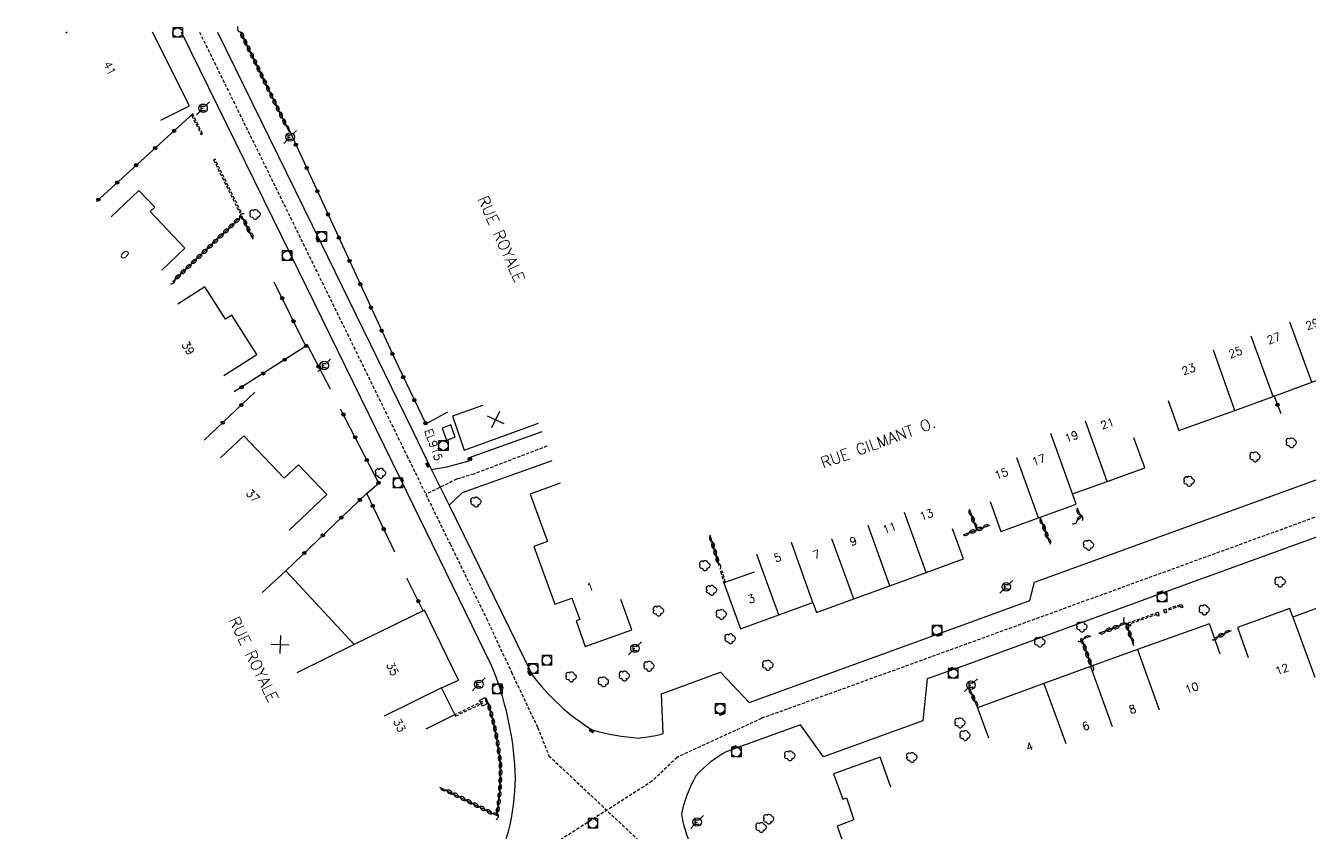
# Model space of a CAD drawing. Header units: millimetres. Extents: x 108999 to 110000, y 127999 to 129001.
# Drawn here: x 109191.7 to 109392.4, y 128874.8 to 129001 of the extents above; entities that cross this region are included whole.
import ezdxf
from ezdxf.enums import TextEntityAlignment as Align

# ---------------------------------------------------------------- set-up
doc = ezdxf.new("R2010")
doc.units = ezdxf.units.MM
doc.linetypes.add('DASHED', pattern=[0.75, 0.5, -0.25])
doc.layers.get('0').update_dxf_attribs({"linetype": 'CONTINUOUS'})
for name, color, linetype in [('W0001', 6, 'DASHED'), ('W0008', 7, 'CONTINUOUS'), ('W0100', 7, 'CONTINUOUS'), ('W0112', 1, 'DASHED'), ('W0300', 7, 'CONTINUOUS'), ('W0310', 3, 'CONTINUOUS'), ('W0322', 7, 'CONTINUOUS'), ('W0400', 7, 'CONTINUOUS'), ('W0420', 7, 'CONTINUOUS'), ('W0471', 7, 'CONTINUOUS'), ('W0984', 7, 'CONTINUOUS'), ('W0989', 7, 'CONTINUOUS'), ('W0991', 7, 'CONTINUOUS'), ('W1102', 7, 'CONTINUOUS')]:
    doc.layers.add(name, color=color, linetype=linetype)
doc.styles.get("Standard").update_dxf_attribs({"font": 'romans.shx', "width": 0.85})

# ---------------------------------------------------------------- blocks, each defined once
blk = doc.blocks.new('T400')
for p, q in [((-0.15, 0.3), (0.15, 0.3)), ((-0.15, -0.25), (-0.15, 0.3)), ((-0.15, 0.15), (0.15, 0.15)), ((-0.15, 0), (0.15, 0)), ((0.15, 0.3), (0.15, -0.25)), ((-0.15, -0.15), (0.15, -0.15)), ((-0.15, -0.25), (-0.15, -0.3)), ((-0.15, -0.3), (0.15, -0.3)), ((0.15, -0.3), (0.15, -0.25))]:
    blk.add_line(p, q)
blk = doc.blocks.new('T420')
for p, q in [((0.75, 0.75), (-0.75, 0.75)), ((-0.75, 0.75), (-0.75, -0.75)), ((0.75, 0.75), (0.75, -0.75)), ((0.75, -0.75), (-0.75, -0.75))]:
    blk.add_line(p, q)
blk.add_ellipse((0, 0), major_axis=(-0.53, 0.53), ratio=1, start_param=3.926991, end_param=10.210176)
blk = doc.blocks.new('T471')
for p, q in [((-0.333334, 0.333334), (-0.333334, -0.333334)), ((-0.333334, 0.333334), (0.333334, 0.333334)), ((-0.333334, 0), (0, 0)), ((0.500001, 0.500001), (1.000002, 1.000002)), ((-0.500001, -0.500001), (-1.000002, -1.000002)), ((-0.333334, -0.333334), (0.333334, -0.333334))]:
    blk.add_line(p, q)
blk.add_ellipse((0, 0), major_axis=(0.471405, 0.471405), ratio=1, start_param=5.4977871438, end_param=11.780972451)
blk = doc.blocks.new('t112o')
at = {"color": 0, "linetype": 'Continuous'}
for p, q in [((-0.5, 0.5), (0.5, 0.5)), ((-0.5, -0.5), (-0.5, 0.5)), ((0.5, 0.5), (0.5, -0.5)), ((0.5, -0.5), (-0.5, -0.5))]:
    blk.add_line(p, q, dxfattribs=at)
blk = doc.blocks.new('T300')
for p, q in [((-0.8, 0.51), (-0.86, 0.34)), ((-0.86, 0.34), (-0.86, 0.17)), ((-0.86, 0.17), (-0.74, 0.06)), ((-0.69, 0.63), (-0.8, 0.51)), ((-0.8, -0.06), (-0.74, 0.06)), ((-0.74, 0.06), (-0.69, 0.11)), ((-0.57, 0.69), (-0.69, 0.63)), ((-0.46, 0.69), (-0.57, 0.69)), ((-0.29, 0.63), (-0.46, 0.69)), ((-0.29, 0.63), (-0.17, 0.74)), ((-0.23, 0.57), (-0.29, 0.63)), ((-0.17, 0.74), (-0.06, 0.8)), ((-0.06, 0.8), (0.06, 0.8)), ((0.06, 0.8), (0.23, 0.74)), ((0.23, 0.74), (0.34, 0.63)), ((0.34, 0.63), (0.4, 0.51)), ((0.46, 0.46), (0.34, 0.46)), ((0.4, 0.51), (0.4, 0.46)), ((0.57, 0.4), (0.46, 0.46)), ((0.57, 0.4), (0.69, 0.29)), ((0.69, 0.29), (0.74, 0.17)), ((0.74, 0.06), (0.69, -0.17)), ((0.74, 0.17), (0.74, 0.06)), ((-0.8, -0.17), (-0.8, -0.06)), ((-0.8, -0.23), (-0.8, -0.17)), ((-0.74, -0.34), (-0.8, -0.23)), ((-0.69, -0.4), (-0.74, -0.34)), ((-0.51, -0.46), (-0.69, -0.4)), ((-0.4, -0.46), (-0.51, -0.46)), ((-0.4, -0.46), (-0.34, -0.46)), ((-0.34, -0.46), (-0.34, -0.4)), ((-0.34, -0.51), (-0.34, -0.46)), ((-0.29, -0.63), (-0.34, -0.51)), ((-0.17, -0.74), (-0.29, -0.63)), ((-0.06, -0.8), (-0.17, -0.74)), ((0.06, -0.8), (-0.06, -0.8)), ((0.17, -0.74), (0.06, -0.8)), ((0.23, -0.69), (0.17, -0.74)), ((0.29, -0.46), (0.23, -0.46)), ((0.29, -0.63), (0.23, -0.69)), ((0.46, -0.4), (0.29, -0.46)), ((0.34, -0.51), (0.29, -0.63)), ((0.34, -0.51), (0.34, -0.46)), ((0.57, -0.34), (0.46, -0.4)), ((0.63, -0.29), (0.57, -0.34)), ((0.69, -0.17), (0.63, -0.29))]:
    blk.add_line(p, q)
blk = doc.blocks.new('t991o')
at = {"color": 0, "linetype": 'Continuous'}
for p, q in [((-1, 1), (1, -1)), ((-1, -1), (1, 1))]:
    blk.add_line(p, q, dxfattribs=at)
blk = doc.blocks.new('t310o')
at = {"color": 0, "linetype": 'Continuous'}
for centre, start, end in [((-0.5, 0.38), 216.8699, 323.1304), ((0.5, -0.37), 36.8699, 143.1303)]:
    blk.add_arc(centre, 0.625, start, end, dxfattribs=at)
blk = doc.blocks.new('t322o')
at = {"color": 0, "linetype": 'Continuous'}
for radius in [0.25, 0.15]:
    blk.add_circle((0, 0), radius, dxfattribs=at)

msp = doc.modelspace()

# ---------------------------------------------------------------- linework, layer by layer
at = {"layer": 'W0001'}
for points in [[(109218.88, 129000), (109242.31, 128952.17), (109251.28, 128933.82), (109258.03, 128920), (109263.71, 128908.37), (109267.63, 128899.97), (109271.71, 128891.33), (109273.48, 128886.89), (109288.84, 128872.42), (109293.72, 128868.96), (109296.39, 128866.85), (109301.04, 128863.35), (109375.18, 128807.13), (109419.98, 128773.21)], [(109601.92, 129000), (109576.62, 128990.78), (109544.99, 128979.3), (109517.82, 128969.42), (109501.55, 128963.53), (109487.02, 128958.24), (109457.7, 128947.6), (109437.48, 128940.28), (109347.92, 128907.7), (109333.2, 128902.34), (109310.71, 128894.19), (109306.69, 128892.74), (109293.49, 128886.64), (109289.6, 128882.91), (109273.96, 128872.9), (109268.9, 128867.09), (109264.37, 128860.14), (109256.05, 128845.46), (109241.82, 128820.38), (109239.15, 128815.41), (109236.16, 128810.44), (109229.68, 128799.05)], [(109273.17, 128935.27), (109261.74, 128930.93), (109259.06, 128930.12), (109254.24, 128927.76)]]:
    msp.add_lwpolyline(points, dxfattribs=at)
at = {"layer": 'W0008', "flags": 128}
for points in [[(109000, 128943.19), (109053.34, 128910.28), (109110.86, 128874.83, 0.007), (109174.65, 128835.97, 0.0022), (109195.39, 128824.02), (109213.14, 128814.19), (109220.57, 128810.17), (109220.94, 128810.81, 0.0218), (109231.72, 128813.75, 0.0705), (109238.46, 128820.55), (109255.26, 128850.21), (109262.45, 128862.8, 0.0532), (109267.42, 128876.12, 0.0559), (109268.23, 128884.47, 0.084666), (109264.51, 128901.01), (109250.17, 128930.37), (109233.16, 128965.17), (109216.07, 129000)], [(109221.68, 129000), (109237.83, 128967.04), (109252.2, 128937.65), (109255.13, 128931.6), (109257.88, 128926.04), (109270.8, 128899.63, 0.0939), (109280.26, 128890.93, 0.0547), (109287.55, 128889.67, 0.0363), (109291.31, 128890.36), (109291.06, 128896.59), (109300.28, 128899.95), (109304.74, 128895.23), (109335.36, 128906.33), (109348.6, 128911.18), (109349.36, 128914.04), (109430.57, 128943.58), (109433.04, 128941.87), (109444.8, 128946.12), (109484.85, 128960.64), (109502.51, 128967.1, 0.0531), (109503.06, 128971.87, 0.049204), (109502.34, 128976.27), (109502.2, 128976.65)], [(109406.74, 128925.88), (109368.74, 128912.09), (109338.33, 128900.96), (109332.56, 128898.91), (109331.88, 128892.38), (109316.39, 128886.71), (109312.81, 128891.74), (109301.28, 128887.58, 0.0805), (109296.41, 128883.77, 0.0662), (109294.17, 128877.78, 0.1204), (109298.15, 128868.7), (109330.58, 128844.12), (109361.15, 128820.88), (109396.51, 128794.11)]]:
    msp.add_lwpolyline(points, format="xyb", dxfattribs=at)
for points in [[(109272.36, 128937.51), (109260.84, 128933.4), (109260.99, 128932.92), (109257.46, 128932.01), (109255.14, 128931.6)], [(109257.88, 128926.04), (109258.75, 128926.83), (109259.98, 128928.04), (109273.98, 128933.03)]]:
    msp.add_lwpolyline(points, dxfattribs=at)
at = {"layer": 'W0100', "flags": 128}
for points in [[(109212.85, 128986.25), (109217.32, 128988.49), (109211.54, 129000)], [(109212.99, 128962.78), (109216.61, 128966.23), (109211.17, 128971.95), (109211.9, 128972.64), (109209.42, 128975.25), (109205.06, 128971.12)], [(109370.22, 128942.44), (109371.91, 128937.73), (109380.67, 128940.87), (109386.66, 128943.07), (109392.68, 128945.29), (109398.69, 128947.48), (109404.7, 128949.65), (109410.68, 128951.83), (109416.6, 128953.99), (109425.02, 128957.06), (109423.3, 128961.76)], [(109222.66, 128946.31), (109227.83, 128949.62), (109223.91, 128955.74), (109222.96, 128955.12), (109219.73, 128960.16), (109215.52, 128957.47)], [(109263.1, 128941.62), (109258.39, 128939.96), (109260.25, 128934.68), (109271.87, 128938.87)], [(109232.91, 128922.16), (109238.76, 128927.71), (109234.34, 128932.37), (109232.12, 128930.27), (109225.82, 128936.92), (109222.19, 128933.48)], [(109342.4, 128926.65), (109344.09, 128921.94), (109349.98, 128924.06), (109355.85, 128926.21), (109355.26, 128927.82), (109360.7, 128929.77), (109366.57, 128931.9), (109364.86, 128936.6)], [(109275.25, 128929.49), (109270.55, 128927.78), (109273.25, 128920.39), (109271.12, 128919.61), (109274.41, 128910.58), (109277.05, 128911.54), (109278.33, 128908.19), (109277.75, 128907.98), (109279.15, 128903.99), (109286.42, 128906.6), (109284.73, 128911.31)], [(109305.53, 128915.61), (109300.82, 128913.92), (109303.39, 128906.76), (109309.38, 128908.94), (109314.71, 128910.83), (109315.27, 128909.3), (109321.12, 128911.43), (109326.75, 128913.48), (109332.42, 128915.53), (109338.27, 128917.66), (109336.55, 128922.36)], [(109254.31, 128891.1), (109258.79, 128893.32), (109256.71, 128897.52), (109259.34, 128898.73), (109254.02, 128909.66), (109243.07, 128904.26), (109232.38, 128915.82), (109228.7, 128912.43)], [(109410.33, 128910.73), (109408.64, 128915.44), (109400.71, 128912.58), (109395.09, 128910.53), (109389.7, 128908.57), (109389.23, 128909.89), (109381.06, 128906.96), (109382.75, 128902.26)], [(109378.37, 128902.8), (109376.68, 128907.51), (109365.46, 128903.5), (109358.12, 128900.86), (109350.81, 128898.21), (109340.44, 128894.4), (109342.16, 128889.71)]]:
    msp.add_lwpolyline(points, dxfattribs=at)
msp.add_lwpolyline([(109256.8, 128938.12), (109257.47, 128936.21), (109258.84, 128936.71), (109258.17, 128938.61)], close=True, dxfattribs=at)
at = {"layer": 'W0100'}
msp.add_lwpolyline([(109326.91, 128881.97), (109325.22, 128886.67), (109317.93, 128884.06), (109319.38, 128880.09), (109319.98, 128880.31), (109321.14, 128876.88), (109318.5, 128875.91), (109321.75, 128866.86), (109324.46, 128867.85), (109325.69, 128864.46), (109325.09, 128864.24), (109326.53, 128860.29), (109331.23, 128861.99)], dxfattribs=at)
at = {"layer": 'W0112'}
for points in [[(109217.66, 128986.96), (109219.12, 128984.01), (109219.34, 128984.12), (109217.89, 128987.07)], [(109225.37, 128971.89), (109221.32, 128980.12), (109221.09, 128980.01), (109225.14, 128971.78)], [(109372.31, 128910.01), (109372.17, 128910.28), (109369.88, 128909.52), (109369.97, 128909.25), (109369.73, 128909.17), (109369.56, 128909.68), (109372.29, 128910.58), (109372.53, 128910.13)], [(109368.57, 128908.7), (109368.48, 128908.99), (109364.3, 128907.51), (109364.42, 128907.25), (109364.19, 128907.15), (109363.96, 128907.65), (109368.65, 128909.32), (109368.81, 128908.77)]]:
    msp.add_lwpolyline(points, close=True, dxfattribs=at)
for points in [[(109301.06, 128914), (109300.55, 128915.76), (109300.31, 128915.69), (109300.82, 128913.92)], [(109263.11, 128895.4), (109258.79, 128893.32), (109258.9, 128893.1), (109263.22, 128895.17)]]:
    msp.add_lwpolyline(points, dxfattribs=at)
at = {"layer": 'W0310'}
msp.add_line((109298.64, 128921.45), (109300.03, 128916.65), dxfattribs=at)
at = {"layer": 'W0310', "flags": 128}
for points in [[(109225.29, 129000), (109232.87, 128984.41)], [(109227.28, 128967.59), (109225.5, 128971.28), (109214.68, 128960.99)], [(109355.99, 128923.72), (109356.62, 128924.18), (109355.99, 128925.66)], [(109350.23, 128924.15), (109351.69, 128920.2)], [(109364.86, 128904.06), (109363.67, 128907.57), (109359.34, 128906.01)], [(109380.08, 128906.43), (109377.48, 128905.28)], [(109358.16, 128905.57), (109356.72, 128905.09), (109358.23, 128900.9)]]:
    msp.add_lwpolyline(points, dxfattribs=at)
at = {"layer": 'W0310'}
for points in [[(109339.13, 128925.48), (109340.31, 128922.19)], [(109338.31, 128921.47), (109342.39, 128922.93)], [(109339.13, 128897.58), (109340.44, 128894.4)]]:
    msp.add_lwpolyline(points, dxfattribs=at)
at = {"layer": 'W0310', "flags": 128}
msp.add_lwpolyline([(109256.4, 128882.01), (109265.35, 128877.54, 0.0426), (109265.92, 128885.21, 0.0599), (109263.75, 128895.8)], format="xyb", dxfattribs=at)
at = {"layer": 'W0322'}
msp.add_line((109227.54, 128943.72), (109219.61, 128936.21), dxfattribs=at)
at = {"layer": 'W0322', "flags": 128}
for points in [[(109202.77, 128973.53), (109217.88, 128987.26)], [(109232.79, 128984.91), (109249.91, 128947.76), (109254.25, 128938.77), (109257.66, 128940.63)], [(109235.33, 128951.22), (109230.57, 128960.93)], [(109239.33, 128944.19), (109235.76, 128951.08), (109224.31, 128943.75)], [(109386.77, 128943.11), (109387.85, 128940.39)], [(109232.38, 128915.82), (109244.92, 128927.82), (109246.89, 128929.52), (109240.93, 128941.08)], [(109249.39, 128918.71), (109245.01, 128927.9)], [(109253.84, 128909.57), (109251.27, 128914.63)]]:
    msp.add_lwpolyline(points, dxfattribs=at)
at = {"layer": 'W1102'}
for p, q in [((109198.21, 129000), (109198, 128999.82)), ((109392.68, 128945.29), (109389.22, 128954.67)), ((109386.66, 128943.07), (109383.22, 128952.46)), ((109380.67, 128940.87), (109377.3, 128950.29)), ((109360.7, 128929.77), (109357.34, 128939.19)), ((109355.26, 128927.82), (109351.88, 128937.24)), ((109349.98, 128924.06), (109346.6, 128933.47)), ((109332.42, 128915.53), (109329.02, 128924.93)), ((109326.75, 128913.48), (109323.34, 128922.88)), ((109314.71, 128910.83), (109311.37, 128920.25)), ((109321.12, 128911.43), (109317.69, 128920.82)), ((109309.38, 128908.94), (109305.96, 128918.34)), ((109389.7, 128908.57), (109393.13, 128899.18)), ((109243.07, 128904.26), (109234.1, 128899.84)), ((109365.46, 128903.5), (109368.82, 128894.08)), ((109358.12, 128900.86), (109361.5, 128891.45)), ((109350.81, 128898.21), (109354.22, 128888.81)), ((109256.71, 128897.52), (109247.75, 128893.08))]:
    msp.add_line(p, q, dxfattribs=at)

# ---------------------------------------------------------------- block references
at = {"layer": 'W0112', "rotation": 206.3939068864461}
msp.add_blockref('t112o', (109263.31, 128895.33), dxfattribs=at)
at = {"layer": 'W0300'}
for p in [(109227.6, 128971.49), (109389.51, 128935.81), (109383.83, 128933.6), (109247.21, 128931.03), (109373.53, 128929.78), (109262.11, 128926.54), (109357.83, 128919.8), (109297.86, 128916.6), (109387.76, 128914.06), (109298.92, 128912.74), (109290.63, 128909.51), (109375.91, 128909.68), (109300.45, 128908.98), (109356.78, 128907.02), (109301.84, 128905.18), (109350.2, 128904.65), (109285.29, 128899.36), (109289.15, 128900.88), (109307.72, 128901.04), (109276.98, 128899.22), (109282.02, 128898.45), (109337.74, 128892.03), (109338.52, 128890.05), (109311.15, 128886.88), (109330.22, 128886.63), (109306.66, 128875.69), (109307.84, 128876.98)]:
    msp.add_blockref('T300', p, dxfattribs=at)
at = {"layer": 'W0310'}
for p, rotation in [((109225.3, 128999.99), 295.9265543799945), ((109225.8, 128998.95), 295.9265543799945), ((109226.31, 128997.91), 295.9265543799945), ((109226.81, 128996.87), 295.9265543799945), ((109227.32, 128995.83), 295.9265543799945), ((109227.82, 128994.8), 295.9265543799945), ((109228.33, 128993.76), 295.9265543799945), ((109228.83, 128992.72), 295.9265543799945), ((109229.34, 128991.68), 295.9265543799945), ((109229.84, 128990.64), 295.9265543799945), ((109230.35, 128989.6), 295.9265543799945), ((109230.85, 128988.56), 295.9265543799945), ((109231.36, 128987.52), 295.9265543799945), ((109231.86, 128986.49), 295.9265543799945), ((109232.37, 128985.45), 295.9265543799945), ((109224.28, 128970.12), 223.5427540433179), ((109225.12, 128970.91), 223.5427540433179), ((109225.77, 128970.71), 115.6893895842949), ((109226.28, 128969.67), 115.6893895842949), ((109221.77, 128967.73), 223.5427540433179), ((109222.61, 128968.53), 223.5427540433179), ((109223.45, 128969.32), 223.5427540433179), ((109226.78, 128968.63), 115.6893895842949), ((109220.1, 128966.14), 223.5427540433179), ((109220.93, 128966.93), 223.5427540433179), ((109217.59, 128963.75), 223.5427540433179), ((109218.42, 128964.55), 223.5427540433179), ((109219.26, 128965.34), 223.5427540433179), ((109215.91, 128962.16), 223.5427540433179), ((109216.75, 128962.96), 223.5427540433179), ((109215.07, 128961.36), 223.5427540433179), ((109339.52, 128924.39), 289.7450911693797), ((109339.91, 128923.3), 289.7450911693797), ((109356.05, 128923.76), 36.28126815106923), ((109356.44, 128924.6), 113.1395459094665), ((109339.13, 128921.76), 19.74509116921454), ((109340.22, 128922.15), 19.74509116921454), ((109341.31, 128922.54), 19.74509116921454), ((109350.63, 128923.07), 290.2656974708817), ((109351.03, 128921.98), 290.2656974708817), ((109298.96, 128920.34), 286.1510782891574), ((109299.28, 128919.23), 286.1510782891574), ((109351.43, 128920.9), 290.2656974708817), ((109299.61, 128918.13), 286.1510782891574), ((109299.93, 128917.02), 286.1510782891574), ((109363.68, 128907.55), 108.7342275959599), ((109360.43, 128906.4), 199.8698896753201), ((109361.51, 128906.79), 199.8698896753201), ((109362.6, 128907.18), 199.8698896753201), ((109364.05, 128906.46), 108.7342275959599), ((109364.42, 128905.36), 108.7342275959599), ((109379.02, 128905.96), 203.898560296485), ((109357.06, 128905.2), 198.3084155767137), ((109356.99, 128904.34), 289.9229646353381), ((109357.38, 128903.26), 289.9229646353381), ((109377.97, 128905.49), 203.898560296485), ((109357.77, 128902.17), 289.9229646353381), ((109358.17, 128901.09), 289.9229646353381), ((109339.57, 128896.52), 292.3470641339098), ((109340.01, 128895.45), 292.3470641339098), ((109264, 128895.02), 107.4058470651133), ((109264.33, 128893.92), 105.9446539930441), ((109264.63, 128892.8), 104.4834609209748), ((109264.91, 128891.68), 103.0222678489056), ((109265.16, 128890.55), 101.5610747768363), ((109265.37, 128889.42), 100.099881704767), ((109265.56, 128888.28), 98.63868863269784), ((109265.72, 128887.13), 97.1774955606286), ((109265.85, 128885.98), 95.71630248855939), ((109265.91, 128883.68), 88.65391466806695), ((109265.92, 128884.83), 90.11764055462312), ((109257.43, 128881.49), 333.4444671848458), ((109265.8, 128881.37), 85.72646289495427), ((109265.87, 128882.52), 87.19018878151056), ((109258.47, 128880.98), 333.4444671848458), ((109259.5, 128880.46), 333.4444671848458), ((109260.53, 128879.94), 333.4444671848458), ((109261.57, 128879.43), 333.4444671848458), ((109265.57, 128879.07), 82.79901112184159), ((109265.7, 128880.22), 84.26273700839796), ((109262.6, 128878.91), 333.4444671848458), ((109263.63, 128878.39), 333.4444671848458), ((109264.67, 128877.88), 333.4444671848458), ((109265.41, 128877.93), 81.3352852352853)]:
    msp.add_blockref('t310o', p, dxfattribs=dict(at, rotation=rotation))
at = {"layer": 'W0322'}
for p, rotation in [((109214.91, 128984.57), 42.26279046676233), ((109233.95, 128982.4), 294.7365653913094), ((109211.95, 128981.88), 42.26279046676233), ((109208.99, 128979.19), 42.26279046676233), ((109235.63, 128978.76), 294.7365653913094), ((109206.03, 128976.5), 42.26279046676233), ((109237.3, 128975.13), 294.7365653913094), ((109203.07, 128973.81), 42.26279046676233), ((109238.97, 128971.5), 294.7365653913094), ((109240.65, 128967.86), 294.7365653913094), ((109242.32, 128964.23), 294.7365653913094), ((109244, 128960.6), 294.7365653913094), ((109231.8, 128958.4), 116.1112819768924), ((109245.67, 128956.96), 294.7365653913094), ((109233.57, 128954.81), 116.1112819768924), ((109247.34, 128953.33), 294.7365653913094), ((109235.56, 128950.96), 212.6466340581417), ((109232.2, 128948.8), 212.6466340581417), ((109249.02, 128949.7), 294.7365653913094), ((109228.83, 128946.64), 212.6466340581417), ((109237.49, 128947.74), 117.3957919849302), ((109250.72, 128946.08), 295.7545181113215), ((109225.46, 128944.49), 212.6466340581417), ((109252.46, 128942.48), 295.7545181113215), ((109225.42, 128941.71), 223.4506508515668), ((109241.37, 128940.23), 117.2472539412036), ((109387.31, 128941.75), 291.7747884450065), ((109222.51, 128938.96), 223.4506508515668), ((109254.2, 128938.87), 295.7545181113215), ((109243.2, 128936.67), 117.2472539412036), ((109245.03, 128933.12), 117.2472539412036), ((109246.86, 128929.56), 117.2472539412036), ((109243.94, 128926.88), 43.70977401596737), ((109245.95, 128925.94), 115.4518507300136), ((109241.05, 128924.12), 43.70977401596737), ((109247.67, 128922.32), 115.4518507300136), ((109238.16, 128921.35), 43.70977401596737), ((109235.27, 128918.59), 43.70977401596737), ((109253.08, 128911.06), 116.9127128546082)]:
    msp.add_blockref('t322o', p, dxfattribs=dict(at, rotation=rotation))
at = {"layer": 'W0400'}
for p, rotation in [((109237.36, 128967.56), 25.4353646525964), ((109233.14, 128965.6), 26.84541792501549), ((109254.52, 128932.36), 26.94532581008685), ((109261.14, 128933.25), 90), ((109250.46, 128930.08), 26.56266442554673), ((109369.07, 128912.41), 109.5770148419962), ((109334.38, 128905.76), 110.0890981602819), ((109336.28, 128900.44), 110.3433861334647), ((109270.47, 128899.8), 27.8907693178837), ((109266.09, 128897.64), 14.38048383989987), ((109300.48, 128893.45), 113.4251589790886), ((109280.15, 128890.8), 60.33254430452389), ((109302.45, 128888.22), 108.0447143090095)]:
    msp.add_blockref('T400', p, dxfattribs=dict(at, rotation=rotation))
at = {"layer": 'W0420'}
for p in [(109215.46, 128999.93), (109237.98, 128968.04), (109232.57, 128965.04), (109256.99, 128935.38), (109249.87, 128929.53), (109369.26, 128911.68), (109334.13, 128906.5), (109273.15, 128901.8), (109270.99, 128900.51), (109336.63, 128899.76), (109265.42, 128897.32), (109300.22, 128894.26), (109302.74, 128887.49), (109280.34, 128876.32)]:
    msp.add_blockref('T420', p, dxfattribs=at)
at = {"layer": 'W0471'}
for p in [(109219.44, 128988.09), (109233.04, 128983.6), (109238.36, 128947.89), (109344.94, 128913.31), (109286.92, 128903.68), (109262.52, 128898.06), (109339.42, 128897.94), (109296.63, 128876.54)]:
    msp.add_blockref('T471', p, dxfattribs=at)
at = {"layer": 'W0991'}
for p, rotation in [((109265.13, 128939.42), 289.825696850633), ((109231.48, 128904.27), 312.7633502960915)]:
    msp.add_blockref('t991o', p, dxfattribs=dict(at, rotation=rotation))

# ---------------------------------------------------------------- texts
at = {"layer": 'W0984'}
msp.add_text('EL915', height=1.25, rotation=289.5008, dxfattribs=at).set_placement((109255.46, 128935.51), align=Align.MIDDLE)
at = {"layer": 'W0989'}
for s, rotation, p in [('RUE ROYALE', 293.9749, (109266.05, 128967.68)), ('RUE GILMANT O.', 20.03, (109324.9, 128935.84)), ('RUE ROYALE', 295.7735, (109227.35, 128901.99))]:
    msp.add_text(s, height=1.75, rotation=rotation, dxfattribs=at).set_placement(p, align=Align.MIDDLE)
at = {"layer": 'W0991'}
for s, rotation, p in [('41', 296.6568, (109204.87, 128994.35)), ('0', 313.5428, (109207.22, 128965.23)), ('29', 20.0211, (109392.77, 128954.37)), ('27', 20.2409, (109386.73, 128952.15)), ('39', 302.6466, (109217.1, 128950.61)), ('25', 20.1365, (109380.74, 128949.95)), ('23', 19.6981, (109373.43, 128947.31)), ('21', 19.9682, (109360.73, 128938.82)), ('19', 19.6778, (109355.12, 128936.8)), ('17', 20.0866, (109350, 128933.12)), ('15', 19.7451, (109344.16, 128931)), ('37', 313.4507, (109227.23, 128927.52)), ('13', 20.0105, (109332.44, 128924.58)), ('11', 19.9208, (109326.69, 128922.5)), ('9', 19.9683, (109321.03, 128920.44)), ('5', 19.526, (109309.2, 128917.89)), ('7', 20.0362, (109315.28, 128918.35)), ('1', 19.7417, (109279.92, 128913.3)), ('3', 19.947, (109305.1, 128911.43)), ('35', 295.9396, (109249.04, 128900.47)), ('12', 19.7089, (109388.01, 128900.43)), ('10', 19.6637, (109373.93, 128897.5)), ('8', 19.7799, (109364.66, 128894.18)), ('33', 296.3939, (109250.14, 128891.65)), ('6', 19.923, (109357.36, 128891.55)), ('4', 20.1706, (109348.56, 128888.33))]:
    msp.add_text(s, height=1.25, rotation=rotation, dxfattribs=at).set_placement(p, align=Align.MIDDLE)

doc.saveas('drawing.dxf')
